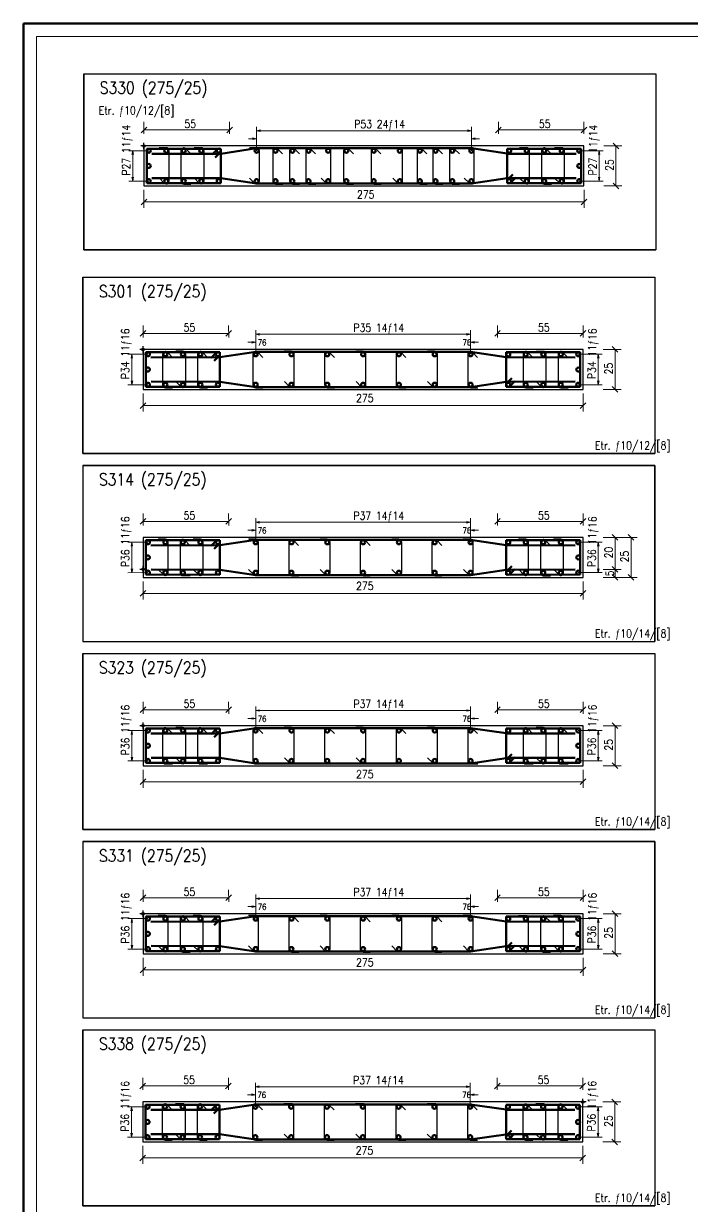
# Model space of a CAD drawing. Header units: millimetres. Extents: x 2394 to 8097, y 408 to 7762.
# Drawn here: x 2394 to 4065, y 4807 to 7762 of the extents above; entities that cross this region are included whole.
import ezdxf

# ---------------------------------------------------------------- set-up
doc = ezdxf.new("R2010")
doc.units = ezdxf.units.MM
for name, color, linetype, lineweight in [('COLUMN_DET3', 2, 'Continuous', 30), ('COLUMN_DET4', 4, 'Continuous', 50), ('DETAIL', 8, 'Continuous', 30), ('DIM_LAY', 8, 'Continuous', 20), ('REBAR2', 1, 'Continuous', 20), ('REBAR3', 2, 'Continuous', 30), ('TABLE2', 1, 'Continuous', 20), ('TABLE4', 3, 'Continuous', 50), ('TIE_BAR', 6, 'Continuous', 30)]:
    doc.layers.add(name, color=color, linetype=linetype, lineweight=lineweight)
doc.layers.add('Kolon', color=7, linetype='Continuous')
doc.styles.add('stastyle', font='')
doc.styles.get('stastyle').set_extended_font_data('RomanSTA')

msp = doc.modelspace()

# ---------------------------------------------------------------- linework, layer by layer
at = {"layer": 'COLUMN_DET3', "color": 2}
for p, q in [((2702.36, 7456.49), (2686.36, 7456.49)), ((2694.36, 7448.49), (2694.36, 7464.49)), ((2694.36, 7456.49), (2694.36, 7356.49)), ((3794.35, 7456.49), (2694.36, 7456.49)), ((3794.35, 7356.49), (3794.35, 7456.49)), ((2694.36, 7356.49), (3794.35, 7356.49)), ((2700.2, 6947.79), (2684.2, 6947.79)), ((2692.2, 6939.79), (2692.2, 6955.79)), ((2692.2, 6947.79), (2692.2, 6847.79)), ((3792.2, 6947.79), (2692.2, 6947.79)), ((3792.2, 6847.79), (3792.2, 6947.79)), ((2692.2, 6847.79), (3792.2, 6847.79)), ((2692.2, 6478.19), (2692.2, 6378.19)), ((3792.2, 6478.19), (2692.2, 6478.19)), ((3792.2, 6378.19), (3792.2, 6478.19)), ((2700.2, 6398.19), (2684.2, 6398.19)), ((2692.2, 6390.19), (2692.2, 6406.19)), ((2692.2, 6378.19), (3792.2, 6378.19)), ((2700.2, 6007.79), (2684.2, 6007.79)), ((2692.2, 5999.79), (2692.2, 6015.79)), ((2692.2, 6007.79), (2692.2, 5907.79)), ((3792.2, 6007.79), (2692.2, 6007.79)), ((3792.2, 5907.79), (3792.2, 6007.79)), ((2692.2, 5907.79), (3792.2, 5907.79)), ((2700.2, 5537.79), (2684.2, 5537.79)), ((2692.2, 5529.79), (2692.2, 5545.79)), ((2692.2, 5537.79), (2692.2, 5437.79)), ((3792.2, 5537.79), (2692.2, 5537.79)), ((3792.2, 5437.79), (3792.2, 5537.79)), ((2692.2, 5437.79), (3792.2, 5437.79)), ((2691.4, 5067.79), (2691.4, 4967.79)), ((3791.4, 5067.79), (2691.4, 5067.79)), ((3799.4, 5067.79), (3783.4, 5067.79)), ((3791.4, 5059.79), (3791.4, 5075.79)), ((3791.4, 4967.79), (3791.4, 5067.79)), ((2691.4, 4967.79), (3791.4, 4967.79))]:
    msp.add_line(p, q, dxfattribs=at)
for centre in [(2694.36, 7456.49), (2692.2, 6947.79), (2692.2, 6398.19), (2692.2, 6007.79), (2692.2, 5537.79), (3791.4, 5067.79)]:
    msp.add_circle(centre, 3, dxfattribs=at)
at = {"layer": 'COLUMN_DET4', "color": 4}
for p, q in [((2701.43, 7449.42), (2886.36, 7449.49)), ((2701.43, 7449.42), (2701.44, 7363.54)), ((2878.86, 7449.49), (2864.71, 7435.34)), ((2886.36, 7436.99), (2975.85, 7450.49)), ((2886.36, 7449.49), (2886.36, 7363.49)), ((2975.85, 7450.49), (3512.85, 7450.49)), ((3512.85, 7450.49), (3602.36, 7437.49)), ((3602.35, 7449.49), (3602.35, 7363.49)), ((3787.29, 7449.41), (3602.35, 7449.49)), ((3787.29, 7449.41), (3787.28, 7363.56)), ((2714.16, 7436.69), (2886.36, 7436.99)), ((2886.36, 7441.99), (2872.21, 7427.84)), ((3602.36, 7436.99), (3774.56, 7436.68)), ((2701.44, 7363.54), (2886.36, 7363.49)), ((2714.2, 7376.24), (2886.33, 7375.99)), ((2886.33, 7375.99), (2975.85, 7362.49)), ((2975.85, 7362.49), (3512.85, 7362.49)), ((3512.85, 7362.49), (3602.33, 7375.49)), ((3602.32, 7375.99), (3774.55, 7376.29)), ((3602.35, 7370.99), (3616.5, 7385.13)), ((3787.28, 7363.56), (3602.35, 7363.49)), ((3609.85, 7363.49), (3624, 7377.63)), ((2699.28, 6940.72), (2884.2, 6940.79)), ((2699.28, 6940.72), (2699.29, 6854.85)), ((2712.01, 6928), (2884.21, 6928.29)), ((2876.7, 6940.79), (2862.56, 6926.65)), ((2884.2, 6933.29), (2870.06, 6919.15)), ((2884.2, 6940.79), (2884.2, 6854.79)), ((2884.21, 6928.29), (2973.7, 6941.79)), ((2973.7, 6941.79), (3510.7, 6941.79)), ((3510.7, 6941.79), (3600.21, 6928.79)), ((3600.2, 6940.79), (3600.2, 6854.79)), ((3785.13, 6940.72), (3600.2, 6940.79)), ((3600.21, 6928.29), (3772.41, 6927.99)), ((3785.13, 6940.72), (3785.13, 6854.86)), ((2712.05, 6867.55), (2884.17, 6867.29)), ((2884.17, 6867.29), (2973.7, 6853.79)), ((3510.7, 6853.79), (3600.17, 6866.79)), ((3600.17, 6867.29), (3772.4, 6867.59)), ((3600.2, 6862.29), (3614.34, 6876.43)), ((3607.7, 6854.79), (3621.84, 6868.93)), ((2699.29, 6854.85), (2884.2, 6854.79)), ((2973.7, 6853.79), (3510.7, 6853.79)), ((3785.13, 6854.86), (3600.2, 6854.79)), ((2884.21, 6458.69), (2973.7, 6472.19)), ((2973.7, 6472.19), (3510.7, 6472.19)), ((3510.7, 6472.19), (3600.21, 6459.19)), ((2699.28, 6471.12), (2884.2, 6471.19)), ((2699.28, 6471.12), (2699.29, 6385.25)), ((2712.01, 6458.4), (2884.21, 6458.69)), ((2876.7, 6471.19), (2862.56, 6457.05)), ((2884.2, 6463.69), (2870.06, 6449.55)), ((2884.2, 6471.19), (2884.2, 6385.19)), ((3600.2, 6471.19), (3600.2, 6385.19)), ((3785.13, 6471.12), (3600.2, 6471.19)), ((3600.21, 6458.69), (3772.41, 6458.39)), ((3785.13, 6471.12), (3785.13, 6385.26)), ((2699.29, 6385.25), (2884.2, 6385.19)), ((2712.05, 6397.95), (2884.17, 6397.69)), ((2884.17, 6397.69), (2973.7, 6384.19)), ((2973.7, 6384.19), (3510.7, 6384.19)), ((3510.7, 6384.19), (3600.17, 6397.19)), ((3600.17, 6397.69), (3772.4, 6397.99)), ((3600.2, 6392.69), (3614.34, 6406.83)), ((3785.13, 6385.26), (3600.2, 6385.19)), ((3607.7, 6385.19), (3621.84, 6399.33)), ((2699.28, 6000.72), (2884.2, 6000.79)), ((2699.28, 6000.72), (2699.29, 5914.85)), ((2876.7, 6000.79), (2862.56, 5986.65)), ((2884.2, 6000.79), (2884.2, 5914.79)), ((2884.21, 5988.29), (2973.7, 6001.79)), ((2973.7, 6001.79), (3510.7, 6001.79)), ((3510.7, 6001.79), (3600.21, 5988.79)), ((3600.2, 6000.79), (3600.2, 5914.79)), ((3785.13, 6000.72), (3600.2, 6000.79)), ((3785.13, 6000.72), (3785.13, 5914.86)), ((2712.01, 5988), (2884.21, 5988.29)), ((2884.2, 5993.29), (2870.06, 5979.15)), ((3600.21, 5988.29), (3772.41, 5987.99)), ((2699.29, 5914.85), (2884.2, 5914.79)), ((2712.05, 5927.55), (2884.17, 5927.29)), ((2884.17, 5927.29), (2973.7, 5913.79)), ((2973.7, 5913.79), (3510.7, 5913.79)), ((3510.7, 5913.79), (3600.17, 5926.79)), ((3600.17, 5927.29), (3772.4, 5927.59)), ((3600.2, 5922.29), (3614.34, 5936.44)), ((3785.13, 5914.86), (3600.2, 5914.79)), ((3607.7, 5914.79), (3621.84, 5928.93)), ((2699.28, 5530.72), (2884.2, 5530.79)), ((2699.28, 5530.72), (2699.29, 5444.85)), ((2876.7, 5530.79), (2862.56, 5516.65)), ((2884.2, 5530.79), (2884.2, 5444.79)), ((2884.21, 5518.29), (2973.7, 5531.79)), ((2973.7, 5531.79), (3510.7, 5531.79)), ((3510.7, 5531.79), (3600.21, 5518.79)), ((3600.2, 5530.79), (3600.2, 5444.79)), ((3785.13, 5530.72), (3600.2, 5530.79)), ((3785.13, 5530.72), (3785.13, 5444.86)), ((2712.01, 5518), (2884.21, 5518.29)), ((2884.2, 5523.29), (2870.06, 5509.15)), ((3600.21, 5518.29), (3772.41, 5517.99)), ((2699.29, 5444.85), (2884.2, 5444.79)), ((2712.05, 5457.55), (2884.17, 5457.29)), ((2884.17, 5457.29), (2973.7, 5443.79)), ((2973.7, 5443.79), (3510.7, 5443.79)), ((3510.7, 5443.79), (3600.17, 5456.79)), ((3600.17, 5457.29), (3772.4, 5457.59)), ((3600.2, 5452.29), (3614.34, 5466.43)), ((3785.13, 5444.86), (3600.2, 5444.79)), ((3607.7, 5444.79), (3621.84, 5458.93)), ((2698.48, 5060.72), (2883.4, 5060.79)), ((2698.48, 5060.72), (2698.49, 4974.85)), ((2875.9, 5060.79), (2861.76, 5046.65)), ((2883.4, 5053.29), (2869.26, 5039.15)), ((2883.4, 5060.79), (2883.4, 4974.79)), ((2883.41, 5048.29), (2972.9, 5061.79)), ((2972.9, 5061.79), (3509.9, 5061.79)), ((3509.9, 5061.79), (3599.41, 5048.79)), ((3599.4, 5060.79), (3599.4, 4974.79)), ((3784.33, 5060.72), (3599.4, 5060.79)), ((3784.33, 5060.72), (3784.33, 4974.86)), ((2711.21, 5048), (2883.41, 5048.29)), ((3599.41, 5048.29), (3771.61, 5047.99)), ((3599.4, 4982.29), (3613.54, 4996.43)), ((2698.49, 4974.85), (2883.4, 4974.79)), ((2711.24, 4987.55), (2883.37, 4987.29)), ((2883.37, 4987.29), (2972.9, 4973.79)), ((2972.9, 4973.79), (3509.9, 4973.79)), ((3509.9, 4973.79), (3599.37, 4986.79)), ((3599.37, 4987.29), (3771.6, 4987.59)), ((3784.33, 4974.86), (3599.4, 4974.79)), ((3606.9, 4974.79), (3621.04, 4988.93))]:
    msp.add_line(p, q, dxfattribs=at)
for centre in [(2706.38, 7444.47), (2750.13, 7444.5), (2793.88, 7444.54), (2837.63, 7444.57), (2881.38, 7444.61), (2975.86, 7444.49), (3023.24, 7444.49), (3065.36, 7444.49), (3105.92, 7444.49), (3154.86, 7444.49), (3200.34, 7444.49), (3268.97, 7444.49), (3333.86, 7444.49), (3384.07, 7444.49), (3423.36, 7444.49), (3465.21, 7444.49), (3512.86, 7444.49), (3607.34, 7444.32), (3651.09, 7444.36), (3694.84, 7444.39), (3738.59, 7444.43), (3782.34, 7444.46), (2706.38, 7406.49), (3782.33, 7406.48), (2706.37, 7368.51), (2750.12, 7368.55), (2793.87, 7368.58), (2837.62, 7368.62), (2881.37, 7368.65), (2975.85, 7368.49), (3023.22, 7368.49), (3065.35, 7368.49), (3105.9, 7368.49), (3154.85, 7368.49), (3200.32, 7368.49), (3268.95, 7368.49), (3333.85, 7368.49), (3384.05, 7368.49), (3423.35, 7368.49), (3465.2, 7368.49), (3512.85, 7368.49), (3607.33, 7368.37), (3651.08, 7368.4), (3694.83, 7368.44), (3738.58, 7368.47), (3782.33, 7368.5), (2704.22, 6935.77), (2747.97, 6935.81), (2791.73, 6935.84), (2835.48, 6935.88), (2879.23, 6935.91), (2973.71, 6935.79), (3063.21, 6935.79), (3152.71, 6935.79), (3242.21, 6935.79), (3331.71, 6935.79), (3421.21, 6935.79), (3510.71, 6935.79), (3605.18, 6935.63), (3648.94, 6935.66), (3692.69, 6935.7), (3736.44, 6935.73), (3780.19, 6935.77), (2704.22, 6897.8), (3780.18, 6897.79), (2704.22, 6859.82), (2747.97, 6859.85), (2791.72, 6859.89), (2835.47, 6859.92), (2879.22, 6859.96), (2973.69, 6859.79), (3063.19, 6859.79), (3152.69, 6859.79), (3242.19, 6859.79), (3331.69, 6859.79), (3421.19, 6859.79), (3510.69, 6859.79), (3605.18, 6859.67), (3648.93, 6859.71), (3692.68, 6859.74), (3736.43, 6859.78), (3780.18, 6859.81), (2704.22, 6466.17), (2747.97, 6466.21), (2791.73, 6466.24), (2835.48, 6466.28), (2879.23, 6466.31), (2973.71, 6466.19), (3063.21, 6466.19), (3152.71, 6466.19), (3242.21, 6466.19), (3331.71, 6466.19), (3421.21, 6466.19), (3510.71, 6466.19), (3605.18, 6466.03), (3648.94, 6466.06), (3692.69, 6466.1), (3736.44, 6466.13), (3780.19, 6466.17), (2704.22, 6428.2), (3780.18, 6428.19), (2704.22, 6390.22), (2747.97, 6390.25), (2791.72, 6390.29), (2835.47, 6390.32), (2879.22, 6390.36), (2973.69, 6390.19), (3063.19, 6390.19), (3152.69, 6390.19), (3242.19, 6390.19), (3331.69, 6390.19), (3421.19, 6390.19), (3510.69, 6390.19), (3605.18, 6390.07), (3648.93, 6390.11), (3692.68, 6390.14), (3736.43, 6390.18), (3780.18, 6390.21), (2704.22, 5995.77), (2747.97, 5995.81), (2791.73, 5995.84), (2835.48, 5995.88), (2879.23, 5995.91), (2973.71, 5995.79), (3063.21, 5995.79), (3152.71, 5995.79), (3242.21, 5995.79), (3331.71, 5995.79), (3421.21, 5995.79), (3510.71, 5995.79), (3605.18, 5995.63), (3648.94, 5995.66), (3692.69, 5995.7), (3736.44, 5995.73), (3780.19, 5995.77), (2704.22, 5957.8), (3780.18, 5957.79), (2704.22, 5919.82), (2747.97, 5919.85), (2791.72, 5919.89), (2835.47, 5919.92), (2879.22, 5919.96), (2973.69, 5919.79), (3063.19, 5919.79), (3152.69, 5919.79), (3242.19, 5919.79), (3331.69, 5919.79), (3421.19, 5919.79), (3510.69, 5919.79), (3605.18, 5919.67), (3648.93, 5919.71), (3692.68, 5919.74), (3736.43, 5919.78), (3780.18, 5919.81), (2704.22, 5525.77), (2747.97, 5525.81), (2791.73, 5525.84), (2835.48, 5525.88), (2879.23, 5525.91), (2973.71, 5525.79), (3063.21, 5525.79), (3152.71, 5525.79), (3242.21, 5525.79), (3331.71, 5525.79), (3421.21, 5525.79), (3510.71, 5525.79), (3605.18, 5525.63), (3648.94, 5525.66), (3692.69, 5525.7), (3736.44, 5525.73), (3780.19, 5525.77), (2704.22, 5487.8), (3780.18, 5487.79), (2704.22, 5449.82), (2747.97, 5449.85), (2791.72, 5449.89), (2835.47, 5449.92), (2879.22, 5449.96), (2973.69, 5449.79), (3063.19, 5449.79), (3152.69, 5449.79), (3242.19, 5449.79), (3331.69, 5449.79), (3421.19, 5449.79), (3510.69, 5449.79), (3605.18, 5449.67), (3648.93, 5449.71), (3692.68, 5449.74), (3736.43, 5449.78), (3780.18, 5449.81), (2703.42, 5055.77), (2747.17, 5055.81), (2790.92, 5055.84), (2834.67, 5055.88), (2878.43, 5055.91), (2972.91, 5055.79), (3062.41, 5055.79), (3151.91, 5055.79), (3241.41, 5055.79), (3330.91, 5055.79), (3420.41, 5055.79), (3509.91, 5055.79), (3604.39, 5055.63), (3648.14, 5055.66), (3691.89, 5055.7), (3735.64, 5055.73), (3779.39, 5055.77), (2703.42, 5017.8), (3779.38, 5017.79), (2703.42, 4979.82), (2747.17, 4979.85), (2790.92, 4979.89), (2834.67, 4979.92), (2878.42, 4979.96), (2972.89, 4979.79), (3062.39, 4979.79), (3151.89, 4979.79), (3241.39, 4979.79), (3330.89, 4979.79), (3420.39, 4979.79), (3509.89, 4979.79), (3604.38, 4979.67), (3648.13, 4979.71), (3691.88, 4979.74), (3735.63, 4979.78), (3779.38, 4979.81)]:
    msp.add_circle(centre, 5, dxfattribs=at)
at = {"layer": 'DETAIL'}
for p, q in [((2543.96, 7636.89), (3973.96, 7636.89)), ((2543.96, 7636.89), (2543.96, 7196.89)), ((3973.96, 7636.89), (3973.96, 7196.89)), ((2543.96, 7196.89), (3973.96, 7196.89)), ((2541.8, 7128.19), (3971.8, 7128.19)), ((2541.8, 7128.19), (2541.8, 6688.19)), ((3971.8, 7128.19), (3971.8, 6688.19)), ((2541.8, 6688.19), (3971.8, 6688.19)), ((2541.8, 6658.19), (3971.8, 6658.19)), ((2541.8, 6658.19), (2541.8, 6218.19)), ((3971.8, 6658.19), (3971.8, 6218.19)), ((2541.8, 6218.19), (3971.8, 6218.19)), ((2541.8, 6188.19), (3971.8, 6188.19)), ((2541.8, 6188.19), (2541.8, 5748.19)), ((3971.8, 6188.19), (3971.8, 5748.19)), ((2541.8, 5748.19), (3971.8, 5748.19)), ((2541.8, 5718.19), (3971.8, 5718.19)), ((2541.8, 5718.19), (2541.8, 5278.19)), ((3971.8, 5718.19), (3971.8, 5278.19)), ((2541.8, 5278.19), (3971.8, 5278.19)), ((2541.8, 5248.19), (3971.8, 5248.19)), ((2541.8, 5248.19), (2541.8, 4808.19)), ((3971.8, 5248.19), (3971.8, 4808.19)), ((2541.8, 4808.19), (3971.8, 4808.19))]:
    msp.add_line(p, q, dxfattribs=at)
at = {"layer": 'DIM_LAY', "color": 8}
for p, q in [((2694.33, 7486.49), (2694.31, 7516.49)), ((2908.33, 7486.49), (2908.31, 7516.49)), ((3580.33, 7486.49), (3580.31, 7516.49)), ((3794.33, 7486.49), (3794.31, 7516.49)), ((2687.26, 7489.41), (2701.38, 7503.57)), ((2694.32, 7496.49), (2908.32, 7496.49)), ((2901.26, 7489.41), (2915.38, 7503.57)), ((3573.26, 7489.41), (3587.38, 7503.57)), ((3580.32, 7496.49), (3794.32, 7496.49)), ((3787.26, 7489.41), (3801.38, 7503.57)), ((2692.18, 6977.79), (2692.16, 7007.79)), ((2906.18, 6977.79), (2906.16, 7007.79)), ((3578.18, 6977.79), (3578.16, 7007.79)), ((3792.18, 6977.79), (3792.16, 7007.79)), ((2685.11, 6980.71), (2699.23, 6994.88)), ((2692.17, 6987.79), (2906.17, 6987.79)), ((2899.11, 6980.71), (2913.23, 6994.88)), ((3571.11, 6980.71), (3585.23, 6994.88)), ((3578.17, 6987.79), (3792.17, 6987.79)), ((3785.11, 6980.71), (3799.23, 6994.88)), ((2692.18, 6508.19), (2692.16, 6538.19)), ((2906.18, 6508.19), (2906.16, 6538.19)), ((3578.18, 6508.19), (3578.16, 6538.19)), ((3792.18, 6508.19), (3792.16, 6538.19)), ((2685.11, 6511.11), (2699.23, 6525.28)), ((2692.17, 6518.19), (2906.17, 6518.19)), ((2899.11, 6511.11), (2913.23, 6525.28)), ((3571.11, 6511.11), (3585.23, 6525.28)), ((3578.17, 6518.19), (3792.17, 6518.19)), ((3785.11, 6511.11), (3799.23, 6525.28)), ((2692.18, 6037.79), (2692.16, 6067.79)), ((2906.18, 6037.79), (2906.16, 6067.79)), ((3578.18, 6037.79), (3578.16, 6067.79)), ((3792.18, 6037.79), (3792.16, 6067.79)), ((2685.11, 6040.71), (2699.23, 6054.88)), ((2692.17, 6047.79), (2906.17, 6047.79)), ((2899.11, 6040.71), (2913.23, 6054.88)), ((3571.11, 6040.71), (3585.23, 6054.88)), ((3578.17, 6047.79), (3792.17, 6047.79)), ((3785.11, 6040.71), (3799.23, 6054.88)), ((2692.18, 5567.79), (2692.16, 5597.79)), ((2906.18, 5567.79), (2906.16, 5597.79)), ((3578.18, 5567.79), (3578.16, 5597.79)), ((3792.18, 5567.79), (3792.16, 5597.79)), ((2685.11, 5570.71), (2699.23, 5584.87)), ((2692.17, 5577.79), (2906.17, 5577.79)), ((2899.11, 5570.71), (2913.23, 5584.87)), ((3571.11, 5570.71), (3585.23, 5584.87)), ((3578.17, 5577.79), (3792.17, 5577.79)), ((3785.11, 5570.71), (3799.23, 5584.87)), ((2684.31, 5100.71), (2698.43, 5114.87)), ((2691.38, 5097.79), (2691.36, 5127.79)), ((2898.31, 5100.71), (2912.43, 5114.87)), ((2905.38, 5097.79), (2905.36, 5127.79)), ((3570.31, 5100.71), (3584.43, 5114.87)), ((3577.38, 5097.79), (3577.36, 5127.79)), ((3784.31, 5100.71), (3798.43, 5114.87)), ((3791.38, 5097.79), (3791.36, 5127.79)), ((2691.37, 5107.79), (2905.37, 5107.79)), ((3577.37, 5107.79), (3791.37, 5107.79))]:
    msp.add_line(p, q, dxfattribs=at)
at = {"layer": 'DIM_LAY'}
for p, q in [((3889.35, 7456.55), (3844.35, 7456.55)), ((3881.43, 7449.48), (3867.3, 7463.64)), ((3874.35, 7356.55), (3874.35, 7456.55)), ((3881.43, 7349.48), (3867.3, 7363.64)), ((2694.39, 7301.49), (2694.39, 7346.49)), ((3794.39, 7301.49), (3794.39, 7346.49)), ((3889.35, 7356.55), (3844.35, 7356.55)), ((2687.32, 7309.41), (2701.47, 7323.54)), ((2694.39, 7316.49), (3794.39, 7316.49)), ((3787.32, 7309.41), (3801.47, 7323.54)), ((3887.2, 6947.86), (3842.2, 6947.86)), ((3879.27, 6940.79), (3865.15, 6954.94)), ((3872.2, 6847.86), (3872.2, 6947.86)), ((2692.23, 6792.79), (2692.23, 6837.79)), ((3792.23, 6792.79), (3792.23, 6837.79)), ((3887.2, 6847.86), (3842.2, 6847.86)), ((3879.27, 6840.79), (3865.15, 6854.94)), ((2685.16, 6800.72), (2699.32, 6814.85)), ((2692.23, 6807.79), (3792.23, 6807.79)), ((3785.16, 6800.72), (3799.32, 6814.85)), ((3887.2, 6478.26), (3842.2, 6478.26)), ((3879.27, 6471.19), (3865.15, 6485.34)), ((3872.2, 6398.26), (3872.2, 6478.26)), ((3927.2, 6478.29), (3882.2, 6478.29)), ((3919.27, 6471.22), (3905.15, 6485.37)), ((3912.2, 6378.29), (3912.2, 6478.29)), ((3887.2, 6398.26), (3842.2, 6398.26)), ((3879.27, 6391.19), (3865.15, 6405.34)), ((3879.27, 6371.19), (3865.15, 6385.34)), ((3872.2, 6378.26), (3872.2, 6398.26)), ((3919.27, 6371.22), (3905.15, 6385.37)), ((2692.23, 6323.19), (2692.23, 6368.19)), ((3792.23, 6323.19), (3792.23, 6368.19)), ((3887.2, 6378.26), (3842.2, 6378.26)), ((3927.2, 6378.29), (3882.2, 6378.29)), ((2685.16, 6331.12), (2699.32, 6345.25)), ((2692.23, 6338.19), (3792.23, 6338.19)), ((3785.16, 6331.12), (3799.32, 6345.25)), ((3887.2, 6007.86), (3842.2, 6007.86)), ((3879.27, 6000.79), (3865.15, 6014.94)), ((3872.2, 5907.86), (3872.2, 6007.86)), ((3879.27, 5900.79), (3865.15, 5914.94)), ((2692.23, 5852.79), (2692.23, 5897.79)), ((3792.23, 5852.79), (3792.23, 5897.79)), ((3887.2, 5907.86), (3842.2, 5907.86)), ((2685.16, 5860.72), (2699.32, 5874.85)), ((2692.23, 5867.79), (3792.23, 5867.79)), ((3785.16, 5860.72), (3799.32, 5874.85)), ((3887.2, 5537.86), (3842.2, 5537.86)), ((3879.27, 5530.79), (3865.15, 5544.94)), ((3872.2, 5437.86), (3872.2, 5537.86)), ((3887.2, 5437.86), (3842.2, 5437.86)), ((3879.27, 5430.79), (3865.15, 5444.94)), ((2692.23, 5382.79), (2692.23, 5427.79)), ((3792.23, 5382.79), (3792.23, 5427.79)), ((2685.16, 5390.72), (2699.32, 5404.85)), ((2692.23, 5397.79), (3792.23, 5397.79)), ((3785.16, 5390.72), (3799.32, 5404.85)), ((3886.4, 5067.85), (3841.4, 5067.85)), ((3878.47, 5060.79), (3864.35, 5074.94)), ((3871.4, 4967.85), (3871.4, 5067.85)), ((3886.4, 4967.85), (3841.4, 4967.85)), ((3878.47, 4960.79), (3864.35, 4974.94)), ((2684.36, 4920.72), (2698.52, 4934.85)), ((2691.43, 4912.79), (2691.43, 4957.79)), ((3784.36, 4920.72), (3798.52, 4934.85)), ((3791.43, 4912.79), (3791.43, 4957.79)), ((2691.43, 4927.79), (3791.43, 4927.79))]:
    msp.add_line(p, q, dxfattribs=at)
at = {"layer": 'Kolon'}
for points in [[(2543.96, 7636.89), (3973.96, 7636.89), (3973.96, 7196.89), (2543.96, 7196.89)], [(2541.8, 7128.19), (3971.8, 7128.19), (3971.8, 6688.19), (2541.8, 6688.19)], [(3971.8, 6658.19), (2541.8, 6658.19), (2541.8, 6218.19), (3971.8, 6218.19)], [(2541.8, 6188.19), (3971.8, 6188.19), (3971.8, 5748.19), (2541.8, 5748.19)], [(3971.8, 5718.19), (2541.8, 5718.19), (2541.8, 5278.19), (3971.8, 5278.19)], [(2541.8, 5248.19), (3971.8, 5248.19), (3971.8, 4808.19), (2541.8, 4808.19)]]:
    msp.add_lwpolyline(points, close=True, dxfattribs=at)
at = {"layer": 'REBAR2', "color": 1}
for p, q in [((2975.85, 7474.49), (2966.04, 7476.44)), ((2975.86, 7444.49), (2975.84, 7504.49)), ((2975.85, 7494.49), (2985.66, 7496.39)), ((2975.85, 7494.49), (3512.85, 7494.49)), ((2975.85, 7494.49), (2985.64, 7492.49)), ((3512.85, 7494.49), (3503.04, 7496.44)), ((3512.85, 7494.49), (3503.04, 7492.53)), ((3512.86, 7444.49), (3512.84, 7504.49)), ((3512.85, 7474.49), (3522.66, 7476.4)), ((2975.85, 7474.49), (2955.85, 7474.49)), ((2975.85, 7474.49), (2966.04, 7472.53)), ((3512.85, 7474.49), (3522.64, 7472.49)), ((3512.85, 7474.49), (3532.85, 7474.49)), ((2706.38, 7444.47), (2656.38, 7444.45)), ((2666.38, 7444.45), (2664.43, 7434.64)), ((2666.37, 7368.5), (2666.38, 7444.45)), ((2666.38, 7444.45), (2668.33, 7434.64)), ((3782.34, 7444.46), (3842.34, 7444.48)), ((3832.34, 7444.48), (3830.34, 7434.68)), ((3832.34, 7444.48), (3832.33, 7368.52)), ((3832.34, 7444.48), (3834.25, 7434.66)), ((2706.37, 7368.51), (2656.37, 7368.49)), ((2666.37, 7368.5), (2664.46, 7378.31)), ((2666.37, 7368.5), (2668.37, 7378.3)), ((3782.33, 7368.5), (3842.33, 7368.53)), ((3832.33, 7368.52), (3830.38, 7378.33)), ((3832.33, 7368.52), (3834.28, 7378.33)), ((2973.71, 6935.79), (2973.69, 6995.79)), ((2973.69, 6985.79), (2983.51, 6987.7)), ((2973.69, 6985.79), (3510.69, 6985.79)), ((2973.69, 6985.79), (2983.49, 6983.8)), ((3510.69, 6985.79), (3500.89, 6987.74)), ((3510.69, 6985.79), (3500.89, 6983.84)), ((3510.71, 6935.79), (3510.69, 6995.79)), ((2973.69, 6965.79), (2953.69, 6965.79)), ((2973.69, 6965.79), (2963.88, 6967.74)), ((2973.69, 6965.79), (2963.88, 6963.84)), ((3510.69, 6965.79), (3520.51, 6967.7)), ((3510.69, 6965.79), (3520.49, 6963.8)), ((3510.69, 6965.79), (3530.69, 6965.79)), ((2704.22, 6935.77), (2654.22, 6935.75)), ((2664.22, 6935.76), (2662.27, 6925.95)), ((2664.22, 6859.8), (2664.22, 6935.76)), ((2664.22, 6935.76), (2666.18, 6925.95)), ((3780.19, 6935.77), (3840.19, 6935.79)), ((3830.19, 6935.79), (3828.19, 6925.99)), ((3830.19, 6935.79), (3830.18, 6859.83)), ((3830.19, 6935.79), (3832.09, 6925.97)), ((2704.22, 6859.82), (2654.22, 6859.8)), ((2664.22, 6859.8), (2662.31, 6869.62)), ((2664.22, 6859.8), (2666.21, 6869.6)), ((3780.18, 6859.81), (3840.18, 6859.83)), ((3830.18, 6859.83), (3828.23, 6869.64)), ((3830.18, 6859.83), (3832.13, 6869.64)), ((2973.71, 6466.19), (2973.69, 6526.19)), ((2973.69, 6516.19), (2983.51, 6518.1)), ((2973.69, 6516.19), (3510.69, 6516.19)), ((2973.69, 6516.19), (2983.49, 6514.2)), ((3510.69, 6516.19), (3500.89, 6518.14)), ((3510.69, 6516.19), (3500.89, 6514.24)), ((3510.71, 6466.19), (3510.69, 6526.19)), ((2973.69, 6496.19), (2953.69, 6496.19)), ((2973.69, 6496.19), (2963.88, 6498.14)), ((2973.69, 6496.19), (2963.88, 6494.24)), ((3510.69, 6496.19), (3520.51, 6498.1)), ((3510.69, 6496.19), (3520.49, 6494.2)), ((3510.69, 6496.19), (3530.69, 6496.19)), ((2704.22, 6466.17), (2654.22, 6466.15)), ((2664.22, 6466.16), (2662.27, 6456.35)), ((2664.22, 6390.2), (2664.22, 6466.16)), ((2664.22, 6466.16), (2666.18, 6456.35)), ((3780.19, 6466.17), (3840.19, 6466.19)), ((3830.19, 6466.19), (3828.19, 6456.39)), ((3830.19, 6466.19), (3830.18, 6390.23)), ((3830.19, 6466.19), (3832.09, 6456.37)), ((2704.22, 6390.22), (2654.22, 6390.2)), ((2664.22, 6390.2), (2662.31, 6400.02)), ((2664.22, 6390.2), (2666.21, 6400)), ((3780.18, 6390.21), (3840.18, 6390.23)), ((3830.18, 6390.23), (3828.23, 6400.04)), ((3830.18, 6390.23), (3832.13, 6400.04)), ((2973.71, 5995.79), (2973.69, 6055.79)), ((2973.69, 6045.79), (2983.51, 6047.7)), ((2973.69, 6045.79), (3510.69, 6045.79)), ((2973.69, 6045.79), (2983.49, 6043.8)), ((3510.69, 6045.79), (3500.89, 6047.74)), ((3510.69, 6045.79), (3500.89, 6043.84)), ((3510.71, 5995.79), (3510.69, 6055.79)), ((2973.69, 6025.79), (2953.69, 6025.79)), ((2973.69, 6025.79), (2963.88, 6027.74)), ((2973.69, 6025.79), (2963.88, 6023.84)), ((3510.69, 6025.79), (3520.51, 6027.7)), ((3510.69, 6025.79), (3520.49, 6023.8)), ((3510.69, 6025.79), (3530.69, 6025.79)), ((2704.22, 5995.77), (2654.22, 5995.75)), ((2664.22, 5995.76), (2662.27, 5985.95)), ((2664.22, 5919.8), (2664.22, 5995.76)), ((2664.22, 5995.76), (2666.18, 5985.95)), ((3780.19, 5995.77), (3840.19, 5995.79)), ((3830.19, 5995.79), (3828.19, 5985.99)), ((3830.19, 5995.79), (3830.18, 5919.83)), ((3830.19, 5995.79), (3832.09, 5985.97)), ((2704.22, 5919.82), (2654.22, 5919.8)), ((2664.22, 5919.8), (2662.31, 5929.62)), ((2664.22, 5919.8), (2666.21, 5929.6)), ((3780.18, 5919.81), (3840.18, 5919.83)), ((3830.18, 5919.83), (3828.23, 5929.64)), ((3830.18, 5919.83), (3832.13, 5929.64)), ((2973.71, 5525.79), (2973.69, 5585.79)), ((3510.71, 5525.79), (3510.69, 5585.79)), ((2973.69, 5555.79), (2953.69, 5555.79)), ((2973.69, 5555.79), (2963.88, 5557.74)), ((2973.69, 5555.79), (2963.88, 5553.84)), ((2973.69, 5575.79), (2983.51, 5577.7)), ((2973.69, 5575.79), (3510.69, 5575.79)), ((2973.69, 5575.79), (2983.49, 5573.8)), ((3510.69, 5575.79), (3500.89, 5577.74)), ((3510.69, 5575.79), (3500.89, 5573.84)), ((3510.69, 5555.79), (3520.51, 5557.7)), ((3510.69, 5555.79), (3520.49, 5553.8)), ((3510.69, 5555.79), (3530.69, 5555.79)), ((2704.22, 5525.77), (2654.22, 5525.75)), ((2664.22, 5525.76), (2662.27, 5515.95)), ((2664.22, 5449.8), (2664.22, 5525.76)), ((2664.22, 5525.76), (2666.18, 5515.95)), ((3780.19, 5525.77), (3840.19, 5525.79)), ((3830.19, 5525.79), (3828.19, 5515.99)), ((3830.19, 5525.79), (3830.18, 5449.83)), ((3830.19, 5525.79), (3832.09, 5515.97)), ((2704.22, 5449.82), (2654.22, 5449.8)), ((2664.22, 5449.8), (2662.31, 5459.62)), ((2664.22, 5449.8), (2666.21, 5459.6)), ((3780.18, 5449.81), (3840.18, 5449.83)), ((3830.18, 5449.83), (3828.23, 5459.64)), ((3830.18, 5449.83), (3832.13, 5459.64)), ((2972.91, 5055.79), (2972.89, 5115.79)), ((3509.91, 5055.79), (3509.89, 5115.79)), ((2972.89, 5085.79), (2952.89, 5085.79)), ((2972.89, 5085.79), (2963.08, 5087.74)), ((2972.89, 5085.79), (2963.08, 5083.84)), ((2972.89, 5105.79), (2982.71, 5107.7)), ((2972.89, 5105.79), (3509.89, 5105.79)), ((2972.89, 5105.79), (2982.69, 5103.8)), ((3509.89, 5105.79), (3500.08, 5107.74)), ((3509.89, 5105.79), (3500.08, 5103.84)), ((3509.89, 5085.79), (3519.71, 5087.7)), ((3509.89, 5085.79), (3519.69, 5083.8)), ((3509.89, 5085.79), (3529.89, 5085.79)), ((2703.42, 5055.77), (2653.42, 5055.75)), ((2663.42, 5055.76), (2661.47, 5045.95)), ((2663.42, 4979.8), (2663.42, 5055.76)), ((2663.42, 5055.76), (2665.38, 5045.95)), ((3779.39, 5055.77), (3839.39, 5055.79)), ((3829.39, 5055.78), (3827.39, 5045.99)), ((3829.39, 5055.78), (3829.38, 4979.83)), ((3829.39, 5055.78), (3831.29, 5045.97)), ((2703.42, 4979.82), (2653.42, 4979.8)), ((2663.42, 4979.8), (2661.51, 4989.62)), ((2663.42, 4979.8), (2665.41, 4989.6)), ((3779.38, 4979.81), (3839.38, 4979.83)), ((3829.38, 4979.83), (3827.43, 4989.64)), ((3829.38, 4979.83), (3831.33, 4989.64))]:
    msp.add_line(p, q, dxfattribs=at)
at = {"layer": 'TABLE2', "color": 1, "linetype": 'Continuous'}
msp.add_lwpolyline([(2425.68, 7729.93), (8065.32, 7729.93), (8065.32, 737.89), (2425.68, 737.89)], close=True, dxfattribs=at)
at = {"layer": 'TABLE4', "color": 3}
msp.add_lwpolyline([(2393.68, 7761.93), (8097.32, 7761.93), (8097.32, 705.89), (2393.68, 705.89)], close=True, dxfattribs=at)
at = {"layer": 'TIE_BAR', "color": 6}
for p, q in [((2750.13, 7452), (2732.13, 7452)), ((2798.83, 7449.49), (2811.56, 7436.76)), ((2837.63, 7452.07), (2819.63, 7452.07)), ((2975.87, 7451.99), (2957.87, 7451.99)), ((3028.19, 7449.43), (3040.92, 7436.7)), ((3070.32, 7449.43), (3083.04, 7436.7)), ((3110.87, 7449.43), (3123.6, 7436.7)), ((3154.87, 7451.99), (3136.87, 7451.99)), ((3205.29, 7449.43), (3218.01, 7436.7)), ((3273.92, 7449.43), (3286.64, 7436.7)), ((3333.87, 7451.99), (3315.87, 7451.99)), ((3389.02, 7449.43), (3401.74, 7436.7)), ((3428.32, 7449.43), (3441.04, 7436.7)), ((3470.17, 7449.43), (3482.89, 7436.7)), ((3512.87, 7451.99), (3494.87, 7451.99)), ((3651.09, 7451.86), (3633.09, 7451.86)), ((3699.79, 7449.34), (3712.52, 7436.61)), ((3738.59, 7451.93), (3720.59, 7451.93)), ((2757.12, 7368.55), (2757.13, 7444.5)), ((2786.88, 7444.54), (2786.87, 7368.58)), ((2844.62, 7368.62), (2844.63, 7444.57)), ((2982.85, 7368.48), (2982.86, 7444.48)), ((3016.24, 7444.49), (3016.22, 7368.49)), ((3058.36, 7444.49), (3058.35, 7368.49)), ((3098.92, 7444.49), (3098.9, 7368.49)), ((3161.85, 7368.48), (3161.86, 7444.48)), ((3193.34, 7444.49), (3193.32, 7368.49)), ((3261.97, 7444.49), (3261.95, 7368.49)), ((3340.85, 7368.48), (3340.86, 7444.48)), ((3377.07, 7444.49), (3377.05, 7368.49)), ((3416.36, 7444.49), (3416.35, 7368.49)), ((3458.21, 7444.49), (3458.2, 7368.49)), ((3519.85, 7368.48), (3519.86, 7444.48)), ((3658.08, 7368.4), (3658.09, 7444.36)), ((3687.84, 7444.39), (3687.83, 7368.44)), ((3745.58, 7368.47), (3745.59, 7444.42)), ((2745.17, 7363.6), (2732.45, 7376.33)), ((2793.87, 7361.08), (2811.87, 7361.08)), ((2832.67, 7363.67), (2819.94, 7376.4)), ((2970.89, 7363.54), (2958.17, 7376.27)), ((3023.22, 7360.99), (3041.22, 7360.98)), ((3065.34, 7360.99), (3083.34, 7360.98)), ((3105.9, 7360.99), (3123.9, 7360.98)), ((3149.89, 7363.54), (3137.17, 7376.27)), ((3200.31, 7360.99), (3218.31, 7360.98)), ((3268.95, 7360.99), (3286.95, 7360.98)), ((3328.89, 7363.54), (3316.17, 7376.27)), ((3384.05, 7360.99), (3402.04, 7360.98)), ((3423.34, 7360.99), (3441.34, 7360.98)), ((3465.19, 7360.99), (3483.19, 7360.98)), ((3507.89, 7363.54), (3495.17, 7376.27)), ((3646.13, 7363.45), (3633.41, 7376.18)), ((3694.83, 7360.94), (3712.83, 7360.93)), ((3733.63, 7363.52), (3720.9, 7376.25)), ((2740.97, 6935.81), (2740.97, 6859.85)), ((2752.92, 6940.76), (2765.65, 6928.03)), ((2791.73, 6943.34), (2773.73, 6943.35)), ((2798.72, 6859.89), (2798.73, 6935.84)), ((2828.48, 6935.88), (2828.47, 6859.92)), ((2840.43, 6940.83), (2853.15, 6928.1)), ((2966.71, 6935.79), (2966.69, 6859.79)), ((2978.66, 6940.74), (2991.39, 6928.01)), ((3063.21, 6943.29), (3045.21, 6943.3)), ((3070.19, 6859.79), (3070.21, 6935.79)), ((3145.71, 6935.79), (3145.69, 6859.79)), ((3157.66, 6940.74), (3170.39, 6928.01)), ((3242.21, 6943.29), (3224.21, 6943.3)), ((3249.19, 6859.79), (3249.21, 6935.79)), ((3324.71, 6935.79), (3324.69, 6859.79)), ((3336.66, 6940.74), (3349.39, 6928.01)), ((3421.21, 6943.29), (3403.21, 6943.3)), ((3428.19, 6859.79), (3428.21, 6935.79)), ((3503.71, 6935.79), (3503.69, 6859.79)), ((3515.66, 6940.74), (3528.39, 6928.01)), ((3641.94, 6935.66), (3641.93, 6859.71)), ((3653.89, 6940.61), (3666.61, 6927.88)), ((3692.69, 6943.2), (3674.69, 6943.2)), ((3699.68, 6859.74), (3699.69, 6935.7)), ((3729.44, 6935.73), (3729.43, 6859.78)), ((3741.39, 6940.68), (3754.11, 6927.95)), ((2786.77, 6854.94), (2774.04, 6867.67)), ((3058.24, 6854.84), (3045.52, 6867.57)), ((3237.24, 6854.84), (3224.52, 6867.57)), ((3416.24, 6854.84), (3403.52, 6867.57)), ((3687.73, 6854.79), (3675, 6867.52)), ((2747.97, 6852.35), (2765.97, 6852.35)), ((2835.47, 6852.42), (2853.47, 6852.42)), ((2973.69, 6852.29), (2991.69, 6852.29)), ((3152.69, 6852.29), (3170.69, 6852.29)), ((3331.69, 6852.29), (3349.69, 6852.29)), ((3510.69, 6852.29), (3528.69, 6852.29)), ((3648.93, 6852.21), (3666.93, 6852.2)), ((3736.43, 6852.28), (3754.43, 6852.27)), ((2747.98, 6473.71), (2729.98, 6473.71)), ((2835.48, 6473.78), (2817.48, 6473.78)), ((2973.71, 6473.69), (2955.71, 6473.7)), ((3152.71, 6473.69), (3134.71, 6473.7)), ((3331.71, 6473.69), (3313.71, 6473.7)), ((3510.71, 6473.69), (3492.71, 6473.7)), ((3648.94, 6473.56), (3630.94, 6473.56)), ((3736.44, 6473.63), (3718.44, 6473.63)), ((2754.97, 6390.25), (2754.97, 6466.21)), ((2784.73, 6466.24), (2784.72, 6390.29)), ((2796.68, 6471.19), (2809.4, 6458.46)), ((2842.47, 6390.32), (2842.48, 6466.28)), ((2980.69, 6390.19), (2980.71, 6466.19)), ((3056.21, 6466.19), (3056.19, 6390.19)), ((3068.16, 6471.14), (3080.89, 6458.41)), ((3159.69, 6390.19), (3159.71, 6466.19)), ((3235.21, 6466.19), (3235.19, 6390.19)), ((3247.16, 6471.14), (3259.89, 6458.41)), ((3338.69, 6390.19), (3338.71, 6466.19)), ((3414.21, 6466.19), (3414.19, 6390.19)), ((3426.16, 6471.14), (3438.89, 6458.41)), ((3517.69, 6390.19), (3517.71, 6466.19)), ((3655.93, 6390.11), (3655.94, 6466.06)), ((3685.69, 6466.1), (3685.68, 6390.14)), ((3697.64, 6471.05), (3710.36, 6458.32)), ((3743.43, 6390.18), (3743.44, 6466.13)), ((2743.02, 6385.3), (2730.29, 6398.03)), ((2791.72, 6382.79), (2809.72, 6382.79)), ((2830.52, 6385.37), (2817.79, 6398.1)), ((2968.74, 6385.24), (2956.02, 6397.97)), ((3147.74, 6385.24), (3135.02, 6397.97)), ((3326.74, 6385.24), (3314.02, 6397.97)), ((3505.74, 6385.24), (3493.02, 6397.97)), ((3643.98, 6385.16), (3631.25, 6397.89)), ((3731.48, 6385.23), (3718.75, 6397.96)), ((3063.19, 6382.69), (3081.19, 6382.69)), ((3242.19, 6382.69), (3260.19, 6382.69)), ((3421.19, 6382.69), (3439.19, 6382.69)), ((3692.68, 6382.64), (3710.68, 6382.64)), ((2752.92, 6000.76), (2765.65, 5988.03)), ((2791.73, 6003.34), (2773.73, 6003.34)), ((2840.43, 6000.83), (2853.15, 5988.1)), ((2978.66, 6000.74), (2991.39, 5988.01)), ((3063.21, 6003.29), (3045.21, 6003.3)), ((3157.66, 6000.74), (3170.39, 5988.01)), ((3242.21, 6003.29), (3224.21, 6003.3)), ((3336.66, 6000.74), (3349.39, 5988.01)), ((3421.21, 6003.29), (3403.21, 6003.3)), ((3515.66, 6000.74), (3528.39, 5988.01)), ((3653.89, 6000.61), (3666.61, 5987.88)), ((3692.69, 6003.2), (3674.69, 6003.2)), ((3741.39, 6000.68), (3754.11, 5987.95)), ((2740.97, 5995.81), (2740.97, 5919.85)), ((2798.72, 5919.89), (2798.73, 5995.84)), ((2828.48, 5995.88), (2828.47, 5919.92)), ((2966.71, 5995.79), (2966.69, 5919.79)), ((3070.19, 5919.79), (3070.21, 5995.79)), ((3145.71, 5995.79), (3145.69, 5919.79)), ((3249.19, 5919.79), (3249.21, 5995.79)), ((3324.71, 5995.79), (3324.69, 5919.79)), ((3428.19, 5919.79), (3428.21, 5995.79)), ((3503.71, 5995.79), (3503.69, 5919.79)), ((3641.94, 5995.66), (3641.93, 5919.71)), ((3699.68, 5919.74), (3699.69, 5995.7)), ((3729.44, 5995.73), (3729.43, 5919.78)), ((2747.97, 5912.35), (2765.97, 5912.35)), ((2786.77, 5914.94), (2774.04, 5927.67)), ((2835.47, 5912.42), (2853.47, 5912.42)), ((2973.69, 5912.29), (2991.69, 5912.29)), ((3058.24, 5914.84), (3045.52, 5927.57)), ((3152.69, 5912.29), (3170.69, 5912.29)), ((3237.24, 5914.84), (3224.52, 5927.57)), ((3331.69, 5912.29), (3349.69, 5912.29)), ((3416.24, 5914.84), (3403.52, 5927.57)), ((3510.69, 5912.29), (3528.69, 5912.29)), ((3648.93, 5912.21), (3666.93, 5912.21)), ((3687.73, 5914.79), (3675, 5927.52)), ((3736.43, 5912.28), (3754.43, 5912.28)), ((2747.98, 5533.31), (2729.98, 5533.31)), ((2784.73, 5525.84), (2784.72, 5449.89)), ((2796.68, 5530.79), (2809.4, 5518.06)), ((2835.48, 5533.38), (2817.48, 5533.38)), ((2842.47, 5449.92), (2842.48, 5525.88)), ((2973.71, 5533.29), (2955.71, 5533.3)), ((3068.16, 5530.74), (3080.89, 5518.01)), ((3152.71, 5533.29), (3134.71, 5533.3)), ((3247.16, 5530.74), (3259.89, 5518.01)), ((3331.71, 5533.29), (3313.71, 5533.3)), ((3426.16, 5530.74), (3438.89, 5518.01)), ((3510.71, 5533.29), (3492.71, 5533.3)), ((3648.94, 5533.16), (3630.94, 5533.16)), ((3697.64, 5530.65), (3710.36, 5517.92)), ((3736.44, 5533.23), (3718.44, 5533.23)), ((2754.97, 5449.85), (2754.97, 5525.81)), ((2980.69, 5449.79), (2980.71, 5525.79)), ((3056.21, 5525.79), (3056.19, 5449.79)), ((3159.69, 5449.79), (3159.71, 5525.79)), ((3235.21, 5525.79), (3235.19, 5449.79)), ((3338.69, 5449.79), (3338.71, 5525.79)), ((3414.21, 5525.79), (3414.19, 5449.79)), ((3517.69, 5449.79), (3517.71, 5525.79)), ((3655.93, 5449.7), (3655.94, 5525.66)), ((3685.69, 5525.7), (3685.68, 5449.74)), ((3743.43, 5449.78), (3743.44, 5525.73)), ((2743.02, 5444.9), (2730.29, 5457.63)), ((2791.72, 5442.39), (2809.72, 5442.39)), ((2830.52, 5444.97), (2817.79, 5457.7)), ((2968.74, 5444.84), (2956.02, 5457.57)), ((3063.19, 5442.29), (3081.19, 5442.29)), ((3147.74, 5444.84), (3135.02, 5457.57)), ((3242.19, 5442.29), (3260.19, 5442.29)), ((3326.74, 5444.84), (3314.02, 5457.57)), ((3421.19, 5442.29), (3439.19, 5442.29)), ((3505.74, 5444.84), (3493.02, 5457.57)), ((3643.98, 5444.76), (3631.25, 5457.49)), ((3692.68, 5442.24), (3710.68, 5442.24)), ((3731.48, 5444.83), (3718.75, 5457.56)), ((2740.17, 5055.81), (2740.17, 4979.85)), ((2752.12, 5060.76), (2764.85, 5048.03)), ((2790.93, 5063.34), (2772.93, 5063.34)), ((2797.92, 4979.89), (2797.92, 5055.84)), ((2827.67, 5055.88), (2827.67, 4979.92)), ((2839.63, 5060.83), (2852.35, 5048.1)), ((2965.91, 5055.79), (2965.89, 4979.79)), ((2977.86, 5060.74), (2990.59, 5048.01)), ((3062.41, 5063.29), (3044.41, 5063.3)), ((3069.39, 4979.79), (3069.41, 5055.79)), ((3144.91, 5055.79), (3144.89, 4979.79)), ((3156.86, 5060.74), (3169.59, 5048.01)), ((3241.41, 5063.29), (3223.41, 5063.3)), ((3248.39, 4979.79), (3248.41, 5055.79)), ((3323.91, 5055.79), (3323.89, 4979.79)), ((3335.86, 5060.74), (3348.59, 5048.01)), ((3420.41, 5063.29), (3402.41, 5063.3)), ((3427.39, 4979.79), (3427.41, 5055.79)), ((3502.91, 5055.79), (3502.89, 4979.79)), ((3514.86, 5060.74), (3527.59, 5048.01)), ((3641.14, 5055.66), (3641.13, 4979.71)), ((3653.09, 5060.61), (3665.81, 5047.88)), ((3691.89, 5063.2), (3673.89, 5063.2)), ((3698.88, 4979.74), (3698.89, 5055.7)), ((3728.64, 5055.73), (3728.63, 4979.78)), ((3740.59, 5060.68), (3753.31, 5047.95)), ((2747.17, 4972.35), (2765.17, 4972.35)), ((2785.97, 4974.94), (2773.24, 4987.67)), ((2834.67, 4972.42), (2852.67, 4972.42)), ((2972.89, 4972.29), (2990.89, 4972.29)), ((3057.44, 4974.84), (3044.72, 4987.57)), ((3151.89, 4972.29), (3169.89, 4972.29)), ((3236.44, 4974.84), (3223.72, 4987.57)), ((3330.89, 4972.29), (3348.89, 4972.29)), ((3415.44, 4974.84), (3402.72, 4987.57)), ((3509.89, 4972.29), (3527.89, 4972.29)), ((3648.13, 4972.21), (3666.13, 4972.2)), ((3686.93, 4974.79), (3674.2, 4987.52)), ((3735.63, 4972.28), (3753.63, 4972.28))]:
    msp.add_line(p, q, dxfattribs=at)
for centre, start, end in [((2750.13, 7445), 359.99512, 89.99097), ((2793.88, 7444.54), 44.98969, 179.99512), ((2837.63, 7445.07), 359.99512, 89.99097), ((2975.86, 7444.99), 359.98535, 89.98186), ((3023.24, 7444.49), 44.98969, 179.98537), ((3065.36, 7444.49), 44.98969, 179.98537), ((3105.92, 7444.49), 44.98969, 179.98537), ((3154.86, 7444.99), 359.98535, 89.98186), ((3200.34, 7444.49), 44.98969, 179.98537), ((3268.97, 7444.49), 44.98969, 179.98537), ((3333.86, 7444.99), 359.98535, 89.98186), ((3384.07, 7444.49), 44.98969, 179.98537), ((3423.36, 7444.49), 44.98969, 179.98537), ((3465.21, 7444.49), 44.98969, 179.98537), ((3512.86, 7444.99), 359.98535, 89.98186), ((3651.09, 7444.86), 359.99512, 89.99097), ((3694.84, 7444.39), 44.98969, 179.99512), ((3738.59, 7444.93), 359.99512, 89.99097), ((2750.12, 7368.55), 224.98624, 359.99023), ((2793.87, 7368.08), 179.99025, 269.99097), ((2837.62, 7368.62), 224.98624, 359.99023), ((2975.85, 7368.49), 224.98624, 359.99023), ((3023.22, 7367.99), 179.99025, 269.98187), ((3065.35, 7367.99), 179.99025, 269.98187), ((3105.9, 7367.99), 179.99025, 269.98187), ((3154.85, 7368.49), 224.98624, 359.99023), ((3200.32, 7367.99), 179.99025, 269.98187), ((3268.95, 7367.99), 179.99025, 269.98187), ((3333.85, 7368.49), 224.98624, 359.99023), ((3384.05, 7367.99), 179.99025, 269.98187), ((3423.35, 7367.99), 179.99025, 269.98187), ((3465.2, 7367.99), 179.99025, 269.98187), ((3512.85, 7368.49), 224.98624, 359.99023), ((3651.08, 7368.4), 224.98624, 359.99023), ((3694.83, 7367.94), 179.99025, 269.99097), ((3738.58, 7368.47), 224.98624, 359.99023), ((2747.97, 6935.81), 44.99659, 179.99512), ((2791.73, 6936.34), 359.99512, 89.99097), ((2835.48, 6935.88), 44.98969, 179.99512), ((2973.71, 6935.79), 44.98969, 179.98537), ((3063.21, 6936.29), 359.98535, 89.98186), ((3152.71, 6935.79), 44.98969, 179.98537), ((3242.21, 6936.29), 359.98535, 89.99097), ((3331.71, 6935.79), 44.98969, 179.98537), ((3421.21, 6936.29), 359.98535, 89.98186), ((3510.71, 6935.79), 44.98969, 179.98537), ((3648.94, 6935.66), 44.98969, 179.99512), ((3692.69, 6936.2), 359.99512, 89.99097), ((3736.44, 6935.73), 44.98969, 179.99512), ((2747.97, 6859.35), 179.99512, 269.99551), ((2791.72, 6859.89), 224.98969, 359.99512), ((2835.47, 6859.42), 179.99512, 269.99097), ((2973.69, 6859.29), 179.98537, 269.98187), ((3063.19, 6859.79), 224.98969, 359.98535), ((3152.69, 6859.29), 179.98537, 269.98187), ((3242.19, 6859.79), 224.98969, 359.98535), ((3331.69, 6859.29), 179.98537, 269.98187), ((3421.19, 6859.79), 224.98969, 359.98535), ((3510.69, 6859.29), 179.98537, 269.98187), ((3648.93, 6859.21), 179.99512, 269.99097), ((3692.68, 6859.74), 224.98969, 359.99512), ((3736.43, 6859.28), 179.99512, 269.99097), ((2747.97, 6466.71), 359.99512, 89.99552), ((2791.73, 6466.24), 44.98969, 179.99512), ((2835.48, 6466.78), 359.99512, 89.99097), ((2973.71, 6466.69), 359.98535, 89.98186), ((3063.21, 6466.19), 44.98969, 179.98537), ((3152.71, 6466.69), 359.98535, 89.98186), ((3242.21, 6466.19), 44.98969, 179.98537), ((3331.71, 6466.69), 359.98535, 89.98186), ((3421.21, 6466.19), 44.98969, 179.98537), ((3510.71, 6466.69), 359.98535, 89.98186), ((3648.94, 6466.56), 359.99512, 89.99097), ((3692.69, 6466.1), 44.98969, 179.99512), ((3736.44, 6466.63), 359.99512, 89.99097), ((2747.97, 6390.25), 224.99658, 359.99512), ((2791.72, 6389.79), 179.99512, 269.99097), ((2835.47, 6390.32), 224.98969, 359.99512), ((2973.69, 6390.19), 224.98969, 359.98535), ((3063.19, 6389.69), 179.98537, 269.98187), ((3152.69, 6390.19), 224.98969, 359.98535), ((3242.19, 6389.69), 179.98537, 269.99097), ((3331.69, 6390.19), 224.98969, 359.98535), ((3421.19, 6389.69), 179.98537, 269.98187), ((3510.69, 6390.19), 224.98969, 359.98535), ((3648.93, 6390.11), 224.98969, 359.99512), ((3692.68, 6389.64), 179.99512, 269.99097), ((3736.43, 6390.18), 224.98969, 359.99512), ((2747.97, 5995.81), 44.99659, 179.99025), ((2791.73, 5996.34), 359.99023, 89.99097), ((2835.48, 5995.88), 44.98624, 179.99025), ((2973.71, 5995.79), 44.98624, 179.99025), ((3063.21, 5996.29), 359.99023, 89.98186), ((3152.71, 5995.79), 44.98624, 179.99025), ((3242.21, 5996.29), 359.99023, 89.99097), ((3331.71, 5995.79), 44.98624, 179.99025), ((3421.21, 5996.29), 359.99023, 89.98186), ((3510.71, 5995.79), 44.98624, 179.99025), ((3648.94, 5995.66), 44.98624, 179.99025), ((3692.69, 5996.2), 359.99023, 89.99097), ((3736.44, 5995.73), 44.98624, 179.99025), ((2747.97, 5919.35), 179.99025, 269.99551), ((2791.72, 5919.89), 224.98624, 359.99023), ((2835.47, 5919.42), 179.99025, 269.99097), ((2973.69, 5919.29), 179.99025, 269.98187), ((3063.19, 5919.79), 224.98624, 359.99023), ((3152.69, 5919.29), 179.99025, 269.98187), ((3242.19, 5919.79), 224.98624, 359.99023), ((3331.69, 5919.29), 179.99025, 269.98187), ((3421.19, 5919.79), 224.98624, 359.99023), ((3510.69, 5919.29), 179.99025, 269.98187), ((3648.93, 5919.21), 179.99025, 269.99097), ((3692.68, 5919.74), 224.98624, 359.99023), ((3736.43, 5919.28), 179.99025, 269.99097), ((2747.97, 5526.31), 359.99023, 89.99552), ((2791.73, 5525.84), 44.98624, 179.99025), ((2835.48, 5526.38), 359.99023, 89.99097), ((2973.71, 5526.29), 359.99023, 89.98186), ((3063.21, 5525.79), 44.98624, 179.99025), ((3152.71, 5526.29), 359.99023, 89.98186), ((3242.21, 5525.79), 44.98624, 179.99025), ((3331.71, 5526.29), 359.99023, 89.98186), ((3421.21, 5525.79), 44.98624, 179.99025), ((3510.71, 5526.29), 359.99023, 89.98186), ((3648.94, 5526.16), 359.99023, 89.99097), ((3692.69, 5525.7), 44.98624, 179.99025), ((3736.44, 5526.23), 359.99023, 89.99097), ((2747.97, 5449.85), 224.99658, 359.99023), ((2791.72, 5449.39), 179.99025, 269.99097), ((2835.47, 5449.92), 224.98624, 359.99023), ((2973.69, 5449.79), 224.98624, 359.99023), ((3063.19, 5449.29), 179.99025, 269.98187), ((3152.69, 5449.79), 224.98624, 359.99023), ((3242.19, 5449.29), 179.99025, 269.99097), ((3331.69, 5449.79), 224.98624, 359.99023), ((3421.19, 5449.29), 179.99025, 269.98187), ((3510.69, 5449.79), 224.98624, 359.99023), ((3648.93, 5449.71), 224.98624, 359.99023), ((3692.68, 5449.24), 179.99025, 269.99097), ((3736.43, 5449.78), 224.98624, 359.99023), ((2747.17, 5055.81), 44.99659, 179.99025), ((2790.92, 5056.34), 359.99023, 89.99097), ((2834.67, 5055.88), 44.98624, 179.99025), ((2972.91, 5055.79), 44.98624, 179.99025), ((3062.41, 5056.29), 359.99023, 89.98186), ((3151.91, 5055.79), 44.98624, 179.99025), ((3241.41, 5056.29), 359.99023, 89.98186), ((3330.91, 5055.79), 44.98624, 179.99025), ((3420.41, 5056.29), 359.99023, 89.98186), ((3509.91, 5055.79), 44.98624, 179.99025), ((3648.14, 5055.66), 44.98624, 179.99025), ((3691.89, 5056.2), 359.99023, 89.99097), ((3735.64, 5055.73), 44.98624, 179.99025), ((2747.17, 4979.35), 179.99025, 269.99551), ((2790.92, 4979.89), 224.98624, 359.99023), ((2834.67, 4979.42), 179.99025, 269.99097), ((2972.89, 4979.29), 179.99025, 269.98187), ((3062.39, 4979.79), 224.98624, 359.99023), ((3151.89, 4979.29), 179.99025, 269.98187), ((3241.39, 4979.79), 224.98624, 359.99023), ((3330.89, 4979.29), 179.99025, 269.98187), ((3420.39, 4979.79), 224.98624, 359.99023), ((3509.89, 4979.29), 179.99025, 269.98187), ((3648.13, 4979.21), 179.99025, 269.99097), ((3691.88, 4979.74), 224.98624, 359.99023), ((3735.63, 4979.28), 179.99025, 269.99097)]:
    msp.add_arc(centre, 7, start, end, dxfattribs=at)

# ---------------------------------------------------------------- texts
at = {"layer": 'COLUMN_DET3', "color": 2, "style": 'stastyle', "width": 0.85}
for s, p in [('S330 (275/25)', (2583.95, 7586.89)), ('S301 (275/25)', (2581.8, 7078.19)), ('S314 (275/25)', (2581.8, 6608.19)), ('S323 (275/25)', (2581.8, 6138.19)), ('S331 (275/25)', (2581.8, 5668.19)), ('S338 (275/25)', (2581.8, 5198.19))]:
    msp.add_text(s, height=30, dxfattribs=at).set_placement(p)
at = {"layer": 'DIM_LAY', "color": 8, "style": 'stastyle', "width": 0.85}
for p in [(2795.61, 7501.49), (3681.61, 7501.49), (2793.46, 6992.79), (3679.46, 6992.79), (2793.46, 6523.19), (3679.46, 6523.19), (2793.46, 6052.79), (3679.46, 6052.79), (2793.46, 5582.79), (3679.46, 5582.79), (2792.66, 5112.79), (3678.66, 5112.79)]:
    msp.add_text('55', height=20, dxfattribs=at).set_placement(p)
at = {"layer": 'DIM_LAY', "style": 'stastyle', "width": 0.85}
for s, p in [('25', (3868.16, 7394.15)), ('25', (3866, 6885.45)), ('20', (3865.99, 6425.82)), ('25', (3906, 6415.88)), ('5', (3868.56, 6380.96)), ('25', (3866, 5945.45)), ('25', (3866, 5475.45)), ('25', (3865.2, 5005.45))]:
    msp.add_text(s, height=20, rotation=90, dxfattribs=at).set_placement(p)
for p in [(3226.89, 7325.23), (3224.73, 6816.54), (3224.73, 6346.94), (3224.73, 5876.54), (3224.73, 5406.54), (3223.93, 4936.54)]:
    msp.add_text('275', height=20, dxfattribs=at).set_placement(p)
at = {"layer": 'REBAR2', "color": 1, "style": 'stastyle', "width": 0.85}
for p in [(2978.69, 6957.79), (3490.69, 6957.79), (2978.69, 6488.19), (3490.69, 6488.19), (2978.69, 6017.79), (3490.69, 6017.79), (2978.69, 5547.79), (3490.69, 5547.79), (2977.89, 5077.79), (3489.89, 5077.79)]:
    msp.add_text('76', height=15, dxfattribs=at).set_placement(p)
at = {"layer": 'REBAR3', "color": 2, "style": 'stastyle', "width": 0.85}
for s, p in [('Etr. ƒ10/12/[8]', (2581.49, 7535.18)), ('P53 24ƒ14', (3220.18, 7500.87)), ('P35 14ƒ14', (3218.02, 6992.18)), ('Etr. ƒ10/12/[8]', (3821.8, 6698.19)), ('P37 14ƒ14', (3218.02, 6522.58)), ('Etr. ƒ10/14/[8]', (3821.8, 6228.19)), ('P37 14ƒ14', (3218.02, 6052.18)), ('Etr. ƒ10/14/[8]', (3821.8, 5758.19)), ('P37 14ƒ14', (3218.02, 5582.18)), ('Etr. ƒ10/14/[8]', (3821.8, 5288.19)), ('P37 14ƒ14', (3217.22, 5112.18)), ('Etr. ƒ10/14/[8]', (3821.8, 4818.19))]:
    msp.add_text(s, height=20, dxfattribs=at).set_placement(p)
for s, rotation, p in [('P27 11ƒ14', 89.99468, (2659.99, 7382.3)), ('P27 11ƒ14', 89, (3825.53, 7382.45)), ('P34 11ƒ16', 89.99513, (2657.83, 6873.61)), ('P34 11ƒ16', 89, (3823.37, 6873.75)), ('P36 11ƒ16', 89.99513, (2657.83, 6404.01)), ('P36 11ƒ16', 89, (3823.37, 6404.15)), ('P36 11ƒ16', 89.99513, (2657.83, 5933.61)), ('P36 11ƒ16', 89, (3823.37, 5933.75)), ('P36 11ƒ16', 89.99513, (2657.83, 5463.61)), ('P36 11ƒ16', 89, (3823.37, 5463.75)), ('P36 11ƒ16', 89.99513, (2657.03, 4993.61)), ('P36 11ƒ16', 89, (3822.57, 4993.75))]:
    msp.add_text(s, height=20, rotation=rotation, dxfattribs=at).set_placement(p)

doc.saveas('drawing.dxf')
